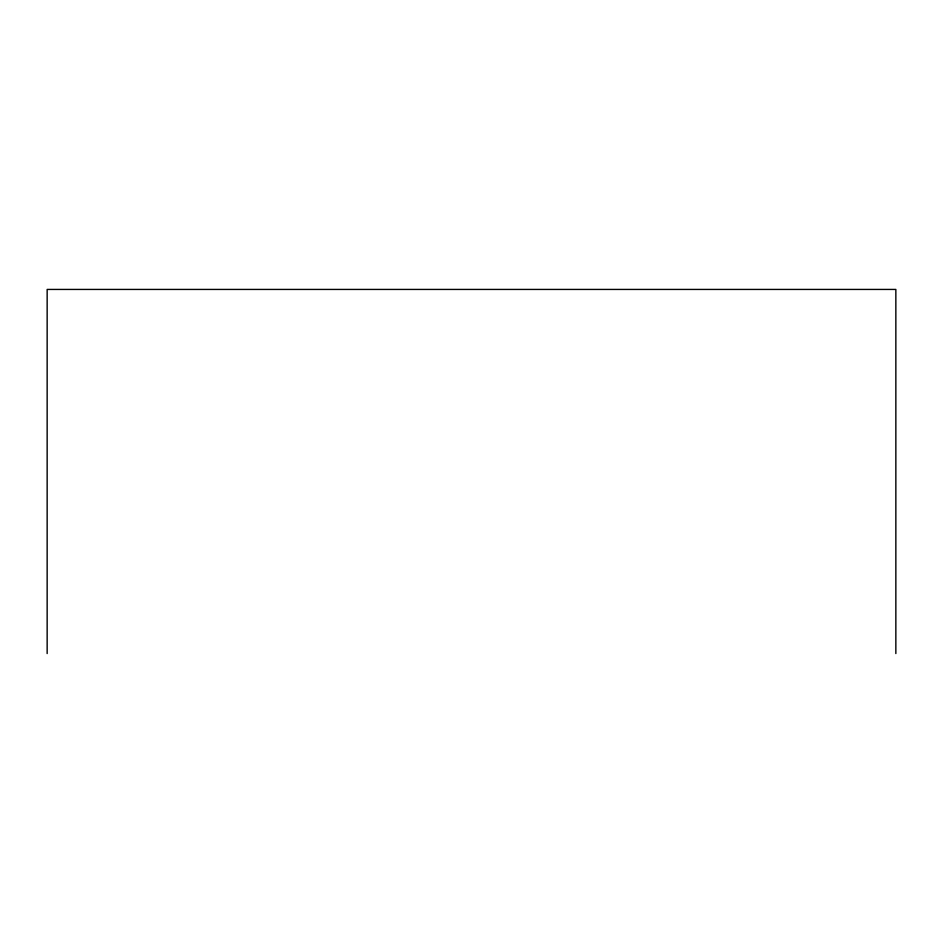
<?xml version="1.0" encoding="UTF-8"?>
<svg xmlns="http://www.w3.org/2000/svg" width="943" height="943" viewBox="0 0 943 943"><rect width="100%" height="100%" fill="white"/><g stroke="black" fill="none" stroke-linecap="round" stroke-linejoin="round"><path stroke-width="1.41" d="M895.85 653.57L895.85 289.43L47.15 289.43L47.15 653.57"/></g></svg>
